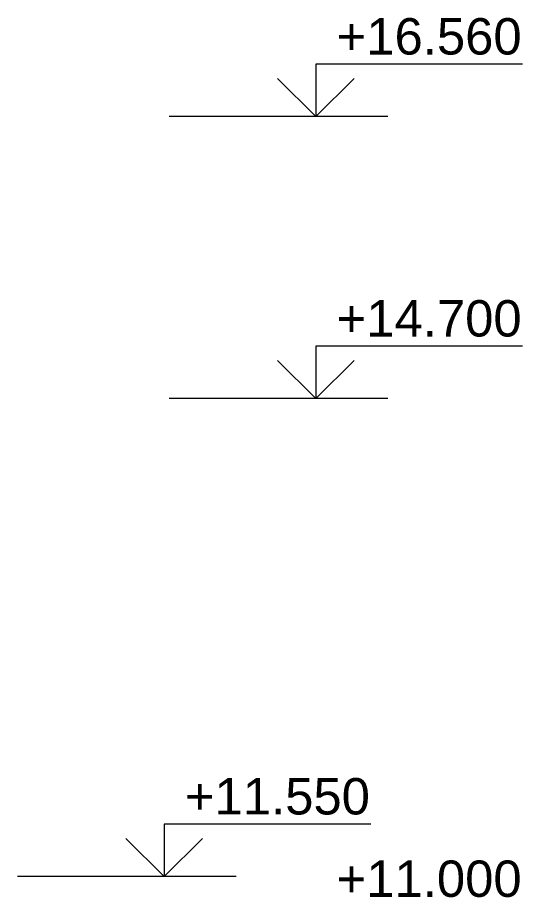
# Model space of a CAD drawing. Header units: millimetres. Extents: x 159 to 5807, y 71 to 6378.
# Drawn here: x 3160 to 3493, y 5688 to 6268 of the extents above; entities that cross this region are included whole.
import ezdxf

# ---------------------------------------------------------------- set-up
doc = ezdxf.new("R2010")
doc.units = ezdxf.units.MM
doc.layers.add('dim', color=4, linetype='Continuous', lineweight=13)
doc.styles.get("Standard").update_dxf_attribs({"font": 'arial.ttf'})

msp = doc.modelspace()

# ---------------------------------------------------------------- linework, layer by layer
at = {"layer": 'dim'}
for p, q in [((3492.75, 6237.2675), (3356.4001, 6237.2675)), ((3356.4001, 6237.2675), (3356.4001, 6202.6236)), ((3356.4001, 6202.6236), (3331.1521, 6227.8131)), ((3356.4001, 6202.6236), (3381.6481, 6227.8131)), ((3403.8709, 6202.6236), (3259.7011, 6202.6236)), ((3492.75, 6051.3038), (3356.4001, 6051.3038)), ((3356.4001, 6051.3038), (3356.4001, 6016.6599)), ((3356.4001, 6016.6599), (3331.1521, 6041.8494)), ((3356.4001, 6016.6599), (3381.6481, 6041.8494)), ((3403.8709, 6016.6599), (3259.7011, 6016.6599)), ((3392.6241, 5736.1423), (3256.2742, 5736.1423)), ((3256.2742, 5736.1423), (3256.2742, 5701.4984)), ((3256.2742, 5701.4984), (3231.0262, 5726.6879)), ((3256.2742, 5701.4984), (3281.5222, 5726.6879)), ((3303.745, 5701.4984), (3159.5752, 5701.4984))]:
    msp.add_line(p, q, dxfattribs=at)

# ---------------------------------------------------------------- texts
for s, p in [('+16.560', (3370.1298, 6243.5874)), ('+14.700', (3370.1298, 6057.6237)), ('+11.550', (3270.0039, 5742.4623)), ('+11.000', (3370.1298, 5688.1162))]:
    msp.add_text(s, height=24, dxfattribs=at).set_placement(p)

doc.saveas('drawing.dxf')
